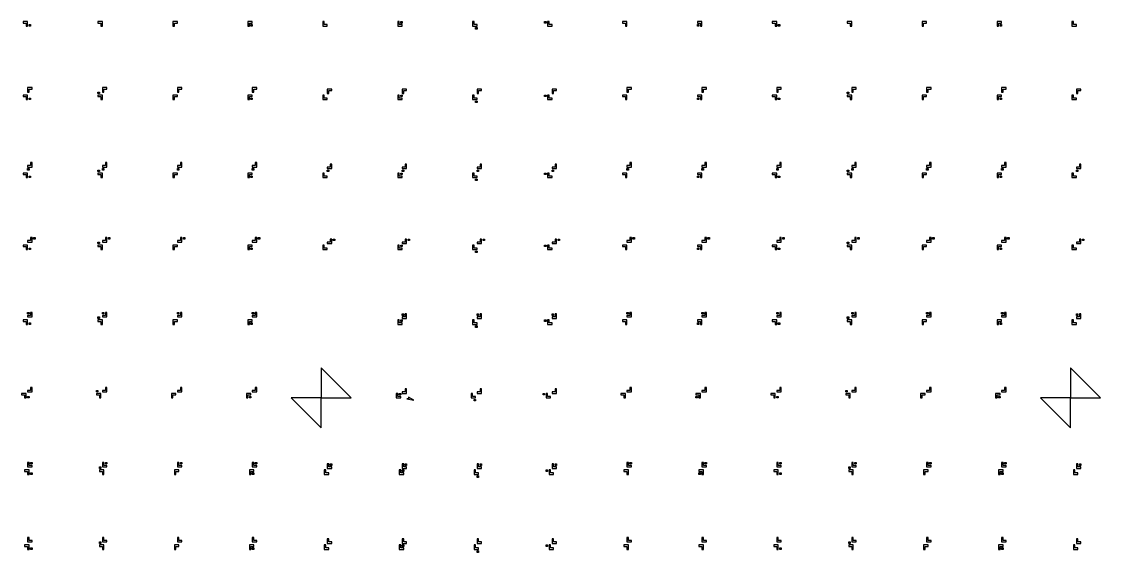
# Model space of a CAD drawing. Extents: x -1486 to 1662, y -1587 to 1493.
# Drawn here: x 154 to 1594, y -753 to -45 of the extents above; entities that cross this region are included whole.
import ezdxf

# ---------------------------------------------------------------- set-up
doc = ezdxf.new("R2010")
doc.units = 0
doc.header["$MEASUREMENT"] = 0
doc.layers.add('255', color=7, linetype='CONTINUOUS')

msp = doc.modelspace()

# ---------------------------------------------------------------- linework, layer by layer
at = {"layer": '255', "color": 7, "linetype": 'Continuous', "ltscale": 0.75, "flags": 128}
for points in [[(160.2798, -47.289225), (160.2798, -51.289225), (162.2798, -51.289225), (162.2798, -45.289225), (156.2798, -45.289225), (156.2798, -47.289225), (160.2798, -47.289225)], [(164.2798, -49.289225), (166.2798, -49.289225), (166.2798, -51.289225), (164.2798, -51.289225), (164.2798, -49.289225)], [(262.2798, -45.289225), (256.2798, -45.289225), (256.2798, -47.289225), (260.2798, -47.289225), (260.2798, -51.289225), (262.2798, -51.289225), (262.2798, -45.289225)], [(356.2798, -45.289225), (356.2798, -51.289225), (358.2798, -51.289225), (358.2798, -47.289225), (362.2798, -47.289225), (362.2798, -45.289225), (356.2798, -45.289225)], [(458.2798, -47.289225), (462.2798, -47.289225), (462.2798, -45.289225), (456.2798, -45.289225), (456.2798, -51.289225), (458.2798, -51.289225), (458.2798, -47.289225)], [(460.2798, -49.289225), (462.2798, -49.289225), (462.2798, -51.289225), (460.2798, -51.289225), (460.2798, -49.289225)], [(556.2798, -51.289225), (562.2798, -51.289225), (562.2798, -49.289225), (558.2798, -49.289225), (558.2798, -45.289225), (556.2798, -45.289225), (556.2798, -51.289225)], [(658.2798, -49.289225), (658.2798, -45.289225), (656.2798, -45.289225), (656.2798, -51.289225), (662.2798, -51.289225), (662.2798, -49.289225), (658.2798, -49.289225)], [(660.2798, -45.289225), (662.2798, -45.289225), (662.2798, -47.289225), (660.2798, -47.289225), (660.2798, -45.289225)], [(758.2798, -49.289225), (758.2798, -45.289225), (756.2798, -45.289225), (756.2798, -51.289225), (762.2798, -51.289225), (762.2798, -49.289225), (758.2798, -49.289225)], [(760.2798, -53.289225), (762.2798, -53.289225), (762.2798, -55.289225), (760.2798, -55.289225), (760.2798, -53.289225)], [(852.2798, -45.289225), (854.2798, -45.289225), (854.2798, -47.289225), (852.2798, -47.289225), (852.2798, -45.289225)], [(858.2798, -49.289225), (858.2798, -45.289225), (856.2798, -45.289225), (856.2798, -51.289225), (862.2798, -51.289225), (862.2798, -49.289225), (858.2798, -49.289225)], [(960.2798, -47.289225), (960.2798, -51.289225), (962.2798, -51.289225), (962.2798, -45.289225), (956.2798, -45.289225), (956.2798, -47.289225), (960.2798, -47.289225)], [(1062.2798, -45.289225), (1056.2798, -45.289225), (1056.2798, -47.289225), (1060.2798, -47.289225), (1060.2798, -51.289225), (1062.2798, -51.289225), (1062.2798, -45.289225)], [(1056.2798, -49.289225), (1058.2798, -49.289225), (1058.2798, -51.289225), (1056.2798, -51.289225), (1056.2798, -49.289225)], [(1160.2798, -47.289225), (1160.2798, -51.289225), (1162.2798, -51.289225), (1162.2798, -45.289225), (1156.2798, -45.289225), (1156.2798, -47.289225), (1160.2798, -47.289225)], [(1164.2798, -49.289225), (1166.2798, -49.289225), (1166.2798, -51.289225), (1164.2798, -51.289225), (1164.2798, -49.289225)], [(1262.2798, -45.289225), (1256.2798, -45.289225), (1256.2798, -47.289225), (1260.2798, -47.289225), (1260.2798, -51.289225), (1262.2798, -51.289225), (1262.2798, -45.289225)], [(1356.2798, -45.289225), (1356.2798, -51.289225), (1358.2798, -51.289225), (1358.2798, -47.289225), (1362.2798, -47.289225), (1362.2798, -45.289225), (1356.2798, -45.289225)], [(1458.2798, -47.289225), (1462.2798, -47.289225), (1462.2798, -45.289225), (1456.2798, -45.289225), (1456.2798, -51.289225), (1458.2798, -51.289225), (1458.2798, -47.289225)], [(1460.2798, -49.289225), (1462.2798, -49.289225), (1462.2798, -51.289225), (1460.2798, -51.289225), (1460.2798, -49.289225)], [(1556.2798, -51.289225), (1562.2798, -51.289225), (1562.2798, -49.289225), (1558.2798, -49.289225), (1558.2798, -45.289225), (1556.2798, -45.289225), (1556.2798, -51.289225)], [(160.2798, -145.289225), (160.2798, -149.289225), (162.2798, -149.289225), (162.2798, -143.289225), (156.2798, -143.289225), (156.2798, -145.289225), (160.2798, -145.289225)], [(162.2798, -133.289225), (162.2798, -139.289225), (164.2798, -139.289225), (164.2798, -135.289225), (168.2798, -135.289225), (168.2798, -133.289225), (162.2798, -133.289225)], [(256.2798, -139.289225), (258.2798, -139.289225), (258.2798, -141.289225), (256.2798, -141.289225), (256.2798, -139.289225)], [(262.2798, -143.289225), (256.2798, -143.289225), (256.2798, -145.289225), (260.2798, -145.289225), (260.2798, -149.289225), (262.2798, -149.289225), (262.2798, -143.289225)], [(262.2798, -133.289225), (262.2798, -139.289225), (264.2798, -139.289225), (264.2798, -135.289225), (268.2798, -135.289225), (268.2798, -133.289225), (262.2798, -133.289225)], [(356.2798, -143.289225), (356.2798, -149.289225), (358.2798, -149.289225), (358.2798, -145.289225), (362.2798, -145.289225), (362.2798, -143.289225), (356.2798, -143.289225)], [(362.2798, -133.289225), (362.2798, -139.289225), (364.2798, -139.289225), (364.2798, -135.289225), (368.2798, -135.289225), (368.2798, -133.289225), (362.2798, -133.289225)], [(458.2798, -145.289225), (462.2798, -145.289225), (462.2798, -143.289225), (456.2798, -143.289225), (456.2798, -149.289225), (458.2798, -149.289225), (458.2798, -145.289225)], [(462.2798, -133.289225), (462.2798, -139.289225), (464.2798, -139.289225), (464.2798, -135.289225), (468.2798, -135.289225), (468.2798, -133.289225), (462.2798, -133.289225)], [(556.2798, -149.289225), (562.2798, -149.289225), (562.2798, -147.289225), (558.2798, -147.289225), (558.2798, -143.289225), (556.2798, -143.289225), (556.2798, -149.289225)], [(562.2798, -135.289225), (562.2798, -141.289225), (564.2798, -141.289225), (564.2798, -137.289225), (568.2798, -137.289225), (568.2798, -135.289225), (562.2798, -135.289225)], [(658.2798, -147.289225), (658.2798, -143.289225), (656.2798, -143.289225), (656.2798, -149.289225), (662.2798, -149.289225), (662.2798, -147.289225), (658.2798, -147.289225)], [(660.2798, -143.289225), (662.2798, -143.289225), (662.2798, -145.289225), (660.2798, -145.289225), (660.2798, -143.289225)], [(662.2798, -135.289225), (662.2798, -141.289225), (664.2798, -141.289225), (664.2798, -137.289225), (668.2798, -137.289225), (668.2798, -135.289225), (662.2798, -135.289225)], [(758.2798, -147.289225), (758.2798, -143.289225), (756.2798, -143.289225), (756.2798, -149.289225), (762.2798, -149.289225), (762.2798, -147.289225), (758.2798, -147.289225)], [(762.2798, -135.289225), (762.2798, -141.289225), (764.2798, -141.289225), (764.2798, -137.289225), (768.2798, -137.289225), (768.2798, -135.289225), (762.2798, -135.289225)], [(852.2798, -143.289225), (854.2798, -143.289225), (854.2798, -145.289225), (852.2798, -145.289225), (852.2798, -143.289225)], [(858.2798, -147.289225), (858.2798, -143.289225), (856.2798, -143.289225), (856.2798, -149.289225), (862.2798, -149.289225), (862.2798, -147.289225), (858.2798, -147.289225)], [(862.2798, -135.289225), (862.2798, -141.289225), (864.2798, -141.289225), (864.2798, -137.289225), (868.2798, -137.289225), (868.2798, -135.289225), (862.2798, -135.289225)], [(960.2798, -145.289225), (960.2798, -149.289225), (962.2798, -149.289225), (962.2798, -143.289225), (956.2798, -143.289225), (956.2798, -145.289225), (960.2798, -145.289225)], [(962.2798, -133.289225), (962.2798, -139.289225), (964.2798, -139.289225), (964.2798, -135.289225), (968.2798, -135.289225), (968.2798, -133.289225), (962.2798, -133.289225)], [(1062.2798, -143.289225), (1056.2798, -143.289225), (1056.2798, -145.289225), (1060.2798, -145.289225), (1060.2798, -149.289225), (1062.2798, -149.289225), (1062.2798, -143.289225)], [(1062.2798, -133.289225), (1062.2798, -139.289225), (1064.2798, -139.289225), (1064.2798, -135.289225), (1068.2798, -135.289225), (1068.2798, -133.289225), (1062.2798, -133.289225)], [(1160.2798, -145.289225), (1160.2798, -149.289225), (1162.2798, -149.289225), (1162.2798, -143.289225), (1156.2798, -143.289225), (1156.2798, -145.289225), (1160.2798, -145.289225)], [(1162.2798, -133.289225), (1162.2798, -139.289225), (1164.2798, -139.289225), (1164.2798, -135.289225), (1168.2798, -135.289225), (1168.2798, -133.289225), (1162.2798, -133.289225)], [(1256.2798, -139.289225), (1258.2798, -139.289225), (1258.2798, -141.289225), (1256.2798, -141.289225), (1256.2798, -139.289225)], [(1262.2798, -143.289225), (1256.2798, -143.289225), (1256.2798, -145.289225), (1260.2798, -145.289225), (1260.2798, -149.289225), (1262.2798, -149.289225), (1262.2798, -143.289225)], [(1262.2798, -133.289225), (1262.2798, -139.289225), (1264.2798, -139.289225), (1264.2798, -135.289225), (1268.2798, -135.289225), (1268.2798, -133.289225), (1262.2798, -133.289225)], [(1356.2798, -143.289225), (1356.2798, -149.289225), (1358.2798, -149.289225), (1358.2798, -145.289225), (1362.2798, -145.289225), (1362.2798, -143.289225), (1356.2798, -143.289225)], [(1362.2798, -133.289225), (1362.2798, -139.289225), (1364.2798, -139.289225), (1364.2798, -135.289225), (1368.2798, -135.289225), (1368.2798, -133.289225), (1362.2798, -133.289225)], [(1458.2798, -145.289225), (1462.2798, -145.289225), (1462.2798, -143.289225), (1456.2798, -143.289225), (1456.2798, -149.289225), (1458.2798, -149.289225), (1458.2798, -145.289225)], [(1462.2798, -133.289225), (1462.2798, -139.289225), (1464.2798, -139.289225), (1464.2798, -135.289225), (1468.2798, -135.289225), (1468.2798, -133.289225), (1462.2798, -133.289225)], [(1556.2798, -149.289225), (1562.2798, -149.289225), (1562.2798, -147.289225), (1558.2798, -147.289225), (1558.2798, -143.289225), (1556.2798, -143.289225), (1556.2798, -149.289225)], [(1562.2798, -135.289225), (1562.2798, -141.289225), (1564.2798, -141.289225), (1564.2798, -137.289225), (1568.2798, -137.289225), (1568.2798, -135.289225), (1562.2798, -135.289225)], [(164.2798, -147.289225), (166.2798, -147.289225), (166.2798, -149.289225), (164.2798, -149.289225), (164.2798, -147.289225)], [(460.2798, -147.289225), (462.2798, -147.289225), (462.2798, -149.289225), (460.2798, -149.289225), (460.2798, -147.289225)], [(760.2798, -151.289225), (762.2798, -151.289225), (762.2798, -153.289225), (760.2798, -153.289225), (760.2798, -151.289225)], [(1056.2798, -147.289225), (1058.2798, -147.289225), (1058.2798, -149.289225), (1056.2798, -149.289225), (1056.2798, -147.289225)], [(1164.2798, -147.289225), (1166.2798, -147.289225), (1166.2798, -149.289225), (1164.2798, -149.289225), (1164.2798, -147.289225)], [(1460.2798, -147.289225), (1462.2798, -147.289225), (1462.2798, -149.289225), (1460.2798, -149.289225), (1460.2798, -147.289225)], [(168.2798, -239.289225), (168.2798, -233.289225), (166.2798, -233.289225), (166.2798, -237.289225), (162.2798, -237.289225), (162.2798, -239.289225), (168.2798, -239.289225)], [(162.2798, -241.289225), (164.2798, -241.289225), (164.2798, -243.289225), (162.2798, -243.289225), (162.2798, -241.289225)], [(256.2798, -243.289225), (258.2798, -243.289225), (258.2798, -245.289225), (256.2798, -245.289225), (256.2798, -243.289225)], [(268.2798, -239.289225), (268.2798, -233.289225), (266.2798, -233.289225), (266.2798, -237.289225), (262.2798, -237.289225), (262.2798, -239.289225), (268.2798, -239.289225)], [(262.2798, -241.289225), (264.2798, -241.289225), (264.2798, -243.289225), (262.2798, -243.289225), (262.2798, -241.289225)], [(368.2798, -239.289225), (368.2798, -233.289225), (366.2798, -233.289225), (366.2798, -237.289225), (362.2798, -237.289225), (362.2798, -239.289225), (368.2798, -239.289225)], [(362.2798, -241.289225), (364.2798, -241.289225), (364.2798, -243.289225), (362.2798, -243.289225), (362.2798, -241.289225)], [(468.2798, -239.289225), (468.2798, -233.289225), (466.2798, -233.289225), (466.2798, -237.289225), (462.2798, -237.289225), (462.2798, -239.289225), (468.2798, -239.289225)], [(462.2798, -241.289225), (464.2798, -241.289225), (464.2798, -243.289225), (462.2798, -243.289225), (462.2798, -241.289225)], [(568.2798, -241.289225), (568.2798, -235.289225), (566.2798, -235.289225), (566.2798, -239.289225), (562.2798, -239.289225), (562.2798, -241.289225), (568.2798, -241.289225)], [(562.2798, -243.289225), (564.2798, -243.289225), (564.2798, -245.289225), (562.2798, -245.289225), (562.2798, -243.289225)], [(668.2798, -241.289225), (668.2798, -235.289225), (666.2798, -235.289225), (666.2798, -239.289225), (662.2798, -239.289225), (662.2798, -241.289225), (668.2798, -241.289225)], [(662.2798, -243.289225), (664.2798, -243.289225), (664.2798, -245.289225), (662.2798, -245.289225), (662.2798, -243.289225)], [(768.2798, -241.289225), (768.2798, -235.289225), (766.2798, -235.289225), (766.2798, -239.289225), (762.2798, -239.289225), (762.2798, -241.289225), (768.2798, -241.289225)], [(762.2798, -243.289225), (764.2798, -243.289225), (764.2798, -245.289225), (762.2798, -245.289225), (762.2798, -243.289225)], [(868.2798, -241.289225), (868.2798, -235.289225), (866.2798, -235.289225), (866.2798, -239.289225), (862.2798, -239.289225), (862.2798, -241.289225), (868.2798, -241.289225)], [(862.2798, -243.289225), (864.2798, -243.289225), (864.2798, -245.289225), (862.2798, -245.289225), (862.2798, -243.289225)], [(968.2798, -239.289225), (968.2798, -233.289225), (966.2798, -233.289225), (966.2798, -237.289225), (962.2798, -237.289225), (962.2798, -239.289225), (968.2798, -239.289225)], [(962.2798, -241.289225), (964.2798, -241.289225), (964.2798, -243.289225), (962.2798, -243.289225), (962.2798, -241.289225)], [(1068.2798, -239.289225), (1068.2798, -233.289225), (1066.2798, -233.289225), (1066.2798, -237.289225), (1062.2798, -237.289225), (1062.2798, -239.289225), (1068.2798, -239.289225)], [(1062.2798, -241.289225), (1064.2798, -241.289225), (1064.2798, -243.289225), (1062.2798, -243.289225), (1062.2798, -241.289225)], [(1168.2798, -239.289225), (1168.2798, -233.289225), (1166.2798, -233.289225), (1166.2798, -237.289225), (1162.2798, -237.289225), (1162.2798, -239.289225), (1168.2798, -239.289225)], [(1162.2798, -241.289225), (1164.2798, -241.289225), (1164.2798, -243.289225), (1162.2798, -243.289225), (1162.2798, -241.289225)], [(1256.2798, -243.289225), (1258.2798, -243.289225), (1258.2798, -245.289225), (1256.2798, -245.289225), (1256.2798, -243.289225)], [(1268.2798, -239.289225), (1268.2798, -233.289225), (1266.2798, -233.289225), (1266.2798, -237.289225), (1262.2798, -237.289225), (1262.2798, -239.289225), (1268.2798, -239.289225)], [(1262.2798, -241.289225), (1264.2798, -241.289225), (1264.2798, -243.289225), (1262.2798, -243.289225), (1262.2798, -241.289225)], [(1368.2798, -239.289225), (1368.2798, -233.289225), (1366.2798, -233.289225), (1366.2798, -237.289225), (1362.2798, -237.289225), (1362.2798, -239.289225), (1368.2798, -239.289225)], [(1362.2798, -241.289225), (1364.2798, -241.289225), (1364.2798, -243.289225), (1362.2798, -243.289225), (1362.2798, -241.289225)], [(1468.2798, -239.289225), (1468.2798, -233.289225), (1466.2798, -233.289225), (1466.2798, -237.289225), (1462.2798, -237.289225), (1462.2798, -239.289225), (1468.2798, -239.289225)], [(1462.2798, -241.289225), (1464.2798, -241.289225), (1464.2798, -243.289225), (1462.2798, -243.289225), (1462.2798, -241.289225)], [(1568.2798, -241.289225), (1568.2798, -235.289225), (1566.2798, -235.289225), (1566.2798, -239.289225), (1562.2798, -239.289225), (1562.2798, -241.289225), (1568.2798, -241.289225)], [(1562.2798, -243.289225), (1564.2798, -243.289225), (1564.2798, -245.289225), (1562.2798, -245.289225), (1562.2798, -243.289225)], [(160.2798, -249.289225), (160.2798, -253.289225), (162.2798, -253.289225), (162.2798, -247.289225), (156.2798, -247.289225), (156.2798, -249.289225), (160.2798, -249.289225)], [(164.2798, -251.289225), (166.2798, -251.289225), (166.2798, -253.289225), (164.2798, -253.289225), (164.2798, -251.289225)], [(262.2798, -247.289225), (256.2798, -247.289225), (256.2798, -249.289225), (260.2798, -249.289225), (260.2798, -253.289225), (262.2798, -253.289225), (262.2798, -247.289225)], [(356.2798, -247.289225), (356.2798, -253.289225), (358.2798, -253.289225), (358.2798, -249.289225), (362.2798, -249.289225), (362.2798, -247.289225), (356.2798, -247.289225)], [(458.2798, -249.289225), (462.2798, -249.289225), (462.2798, -247.289225), (456.2798, -247.289225), (456.2798, -253.289225), (458.2798, -253.289225), (458.2798, -249.289225)], [(460.2798, -251.289225), (462.2798, -251.289225), (462.2798, -253.289225), (460.2798, -253.289225), (460.2798, -251.289225)], [(556.2798, -253.289225), (562.2798, -253.289225), (562.2798, -251.289225), (558.2798, -251.289225), (558.2798, -247.289225), (556.2798, -247.289225), (556.2798, -253.289225)], [(658.2798, -251.289225), (658.2798, -247.289225), (656.2798, -247.289225), (656.2798, -253.289225), (662.2798, -253.289225), (662.2798, -251.289225), (658.2798, -251.289225)], [(660.2798, -247.289225), (662.2798, -247.289225), (662.2798, -249.289225), (660.2798, -249.289225), (660.2798, -247.289225)], [(758.2798, -251.289225), (758.2798, -247.289225), (756.2798, -247.289225), (756.2798, -253.289225), (762.2798, -253.289225), (762.2798, -251.289225), (758.2798, -251.289225)], [(760.2798, -255.289225), (762.2798, -255.289225), (762.2798, -257.289225), (760.2798, -257.289225), (760.2798, -255.289225)], [(852.2798, -247.289225), (854.2798, -247.289225), (854.2798, -249.289225), (852.2798, -249.289225), (852.2798, -247.289225)], [(858.2798, -251.289225), (858.2798, -247.289225), (856.2798, -247.289225), (856.2798, -253.289225), (862.2798, -253.289225), (862.2798, -251.289225), (858.2798, -251.289225)], [(960.2798, -249.289225), (960.2798, -253.289225), (962.2798, -253.289225), (962.2798, -247.289225), (956.2798, -247.289225), (956.2798, -249.289225), (960.2798, -249.289225)], [(1062.2798, -247.289225), (1056.2798, -247.289225), (1056.2798, -249.289225), (1060.2798, -249.289225), (1060.2798, -253.289225), (1062.2798, -253.289225), (1062.2798, -247.289225)], [(1056.2798, -251.289225), (1058.2798, -251.289225), (1058.2798, -253.289225), (1056.2798, -253.289225), (1056.2798, -251.289225)], [(1160.2798, -249.289225), (1160.2798, -253.289225), (1162.2798, -253.289225), (1162.2798, -247.289225), (1156.2798, -247.289225), (1156.2798, -249.289225), (1160.2798, -249.289225)], [(1164.2798, -251.289225), (1166.2798, -251.289225), (1166.2798, -253.289225), (1164.2798, -253.289225), (1164.2798, -251.289225)], [(1262.2798, -247.289225), (1256.2798, -247.289225), (1256.2798, -249.289225), (1260.2798, -249.289225), (1260.2798, -253.289225), (1262.2798, -253.289225), (1262.2798, -247.289225)], [(1356.2798, -247.289225), (1356.2798, -253.289225), (1358.2798, -253.289225), (1358.2798, -249.289225), (1362.2798, -249.289225), (1362.2798, -247.289225), (1356.2798, -247.289225)], [(1458.2798, -249.289225), (1462.2798, -249.289225), (1462.2798, -247.289225), (1456.2798, -247.289225), (1456.2798, -253.289225), (1458.2798, -253.289225), (1458.2798, -249.289225)], [(1460.2798, -251.289225), (1462.2798, -251.289225), (1462.2798, -253.289225), (1460.2798, -253.289225), (1460.2798, -251.289225)], [(1556.2798, -253.289225), (1562.2798, -253.289225), (1562.2798, -251.289225), (1558.2798, -251.289225), (1558.2798, -247.289225), (1556.2798, -247.289225), (1556.2798, -253.289225)], [(160.2798, -345.289225), (160.2798, -349.289225), (162.2798, -349.289225), (162.2798, -343.289225), (156.2798, -343.289225), (156.2798, -345.289225), (160.2798, -345.289225)], [(168.2798, -339.289225), (168.2798, -333.289225), (166.2798, -333.289225), (166.2798, -337.289225), (162.2798, -337.289225), (162.2798, -339.289225), (168.2798, -339.289225)], [(170.2798, -333.289225), (172.2798, -333.289225), (172.2798, -335.289225), (170.2798, -335.289225), (170.2798, -333.289225)], [(256.2798, -339.289225), (258.2798, -339.289225), (258.2798, -341.289225), (256.2798, -341.289225), (256.2798, -339.289225)], [(262.2798, -343.289225), (256.2798, -343.289225), (256.2798, -345.289225), (260.2798, -345.289225), (260.2798, -349.289225), (262.2798, -349.289225), (262.2798, -343.289225)], [(268.2798, -339.289225), (268.2798, -333.289225), (266.2798, -333.289225), (266.2798, -337.289225), (262.2798, -337.289225), (262.2798, -339.289225), (268.2798, -339.289225)], [(270.2798, -333.289225), (272.2798, -333.289225), (272.2798, -335.289225), (270.2798, -335.289225), (270.2798, -333.289225)], [(356.2798, -343.289225), (356.2798, -349.289225), (358.2798, -349.289225), (358.2798, -345.289225), (362.2798, -345.289225), (362.2798, -343.289225), (356.2798, -343.289225)], [(368.2798, -339.289225), (368.2798, -333.289225), (366.2798, -333.289225), (366.2798, -337.289225), (362.2798, -337.289225), (362.2798, -339.289225), (368.2798, -339.289225)], [(370.2798, -333.289225), (372.2798, -333.289225), (372.2798, -335.289225), (370.2798, -335.289225), (370.2798, -333.289225)], [(458.2798, -345.289225), (462.2798, -345.289225), (462.2798, -343.289225), (456.2798, -343.289225), (456.2798, -349.289225), (458.2798, -349.289225), (458.2798, -345.289225)], [(468.2798, -339.289225), (468.2798, -333.289225), (466.2798, -333.289225), (466.2798, -337.289225), (462.2798, -337.289225), (462.2798, -339.289225), (468.2798, -339.289225)], [(470.2798, -333.289225), (472.2798, -333.289225), (472.2798, -335.289225), (470.2798, -335.289225), (470.2798, -333.289225)], [(556.2798, -349.289225), (562.2798, -349.289225), (562.2798, -347.289225), (558.2798, -347.289225), (558.2798, -343.289225), (556.2798, -343.289225), (556.2798, -349.289225)], [(568.2798, -341.289225), (568.2798, -335.289225), (566.2798, -335.289225), (566.2798, -339.289225), (562.2798, -339.289225), (562.2798, -341.289225), (568.2798, -341.289225)], [(570.2798, -335.289225), (572.2798, -335.289225), (572.2798, -337.289225), (570.2798, -337.289225), (570.2798, -335.289225)], [(658.2798, -347.289225), (658.2798, -343.289225), (656.2798, -343.289225), (656.2798, -349.289225), (662.2798, -349.289225), (662.2798, -347.289225), (658.2798, -347.289225)], [(660.2798, -343.289225), (662.2798, -343.289225), (662.2798, -345.289225), (660.2798, -345.289225), (660.2798, -343.289225)], [(668.2798, -341.289225), (668.2798, -335.289225), (666.2798, -335.289225), (666.2798, -339.289225), (662.2798, -339.289225), (662.2798, -341.289225), (668.2798, -341.289225)], [(670.2798, -335.289225), (672.2798, -335.289225), (672.2798, -337.289225), (670.2798, -337.289225), (670.2798, -335.289225)], [(758.2798, -347.289225), (758.2798, -343.289225), (756.2798, -343.289225), (756.2798, -349.289225), (762.2798, -349.289225), (762.2798, -347.289225), (758.2798, -347.289225)], [(768.2798, -341.289225), (768.2798, -335.289225), (766.2798, -335.289225), (766.2798, -339.289225), (762.2798, -339.289225), (762.2798, -341.289225), (768.2798, -341.289225)], [(770.2798, -335.289225), (772.2798, -335.289225), (772.2798, -337.289225), (770.2798, -337.289225), (770.2798, -335.289225)], [(852.2798, -343.289225), (854.2798, -343.289225), (854.2798, -345.289225), (852.2798, -345.289225), (852.2798, -343.289225)], [(858.2798, -347.289225), (858.2798, -343.289225), (856.2798, -343.289225), (856.2798, -349.289225), (862.2798, -349.289225), (862.2798, -347.289225), (858.2798, -347.289225)], [(868.2798, -341.289225), (868.2798, -335.289225), (866.2798, -335.289225), (866.2798, -339.289225), (862.2798, -339.289225), (862.2798, -341.289225), (868.2798, -341.289225)], [(870.2798, -335.289225), (872.2798, -335.289225), (872.2798, -337.289225), (870.2798, -337.289225), (870.2798, -335.289225)], [(960.2798, -345.289225), (960.2798, -349.289225), (962.2798, -349.289225), (962.2798, -343.289225), (956.2798, -343.289225), (956.2798, -345.289225), (960.2798, -345.289225)], [(968.2798, -339.289225), (968.2798, -333.289225), (966.2798, -333.289225), (966.2798, -337.289225), (962.2798, -337.289225), (962.2798, -339.289225), (968.2798, -339.289225)], [(970.2798, -333.289225), (972.2798, -333.289225), (972.2798, -335.289225), (970.2798, -335.289225), (970.2798, -333.289225)], [(1062.2798, -343.289225), (1056.2798, -343.289225), (1056.2798, -345.289225), (1060.2798, -345.289225), (1060.2798, -349.289225), (1062.2798, -349.289225), (1062.2798, -343.289225)], [(1068.2798, -339.289225), (1068.2798, -333.289225), (1066.2798, -333.289225), (1066.2798, -337.289225), (1062.2798, -337.289225), (1062.2798, -339.289225), (1068.2798, -339.289225)], [(1070.2798, -333.289225), (1072.2798, -333.289225), (1072.2798, -335.289225), (1070.2798, -335.289225), (1070.2798, -333.289225)], [(1160.2798, -345.289225), (1160.2798, -349.289225), (1162.2798, -349.289225), (1162.2798, -343.289225), (1156.2798, -343.289225), (1156.2798, -345.289225), (1160.2798, -345.289225)], [(1168.2798, -339.289225), (1168.2798, -333.289225), (1166.2798, -333.289225), (1166.2798, -337.289225), (1162.2798, -337.289225), (1162.2798, -339.289225), (1168.2798, -339.289225)], [(1170.2798, -333.289225), (1172.2798, -333.289225), (1172.2798, -335.289225), (1170.2798, -335.289225), (1170.2798, -333.289225)], [(1256.2798, -339.289225), (1258.2798, -339.289225), (1258.2798, -341.289225), (1256.2798, -341.289225), (1256.2798, -339.289225)], [(1262.2798, -343.289225), (1256.2798, -343.289225), (1256.2798, -345.289225), (1260.2798, -345.289225), (1260.2798, -349.289225), (1262.2798, -349.289225), (1262.2798, -343.289225)], [(1268.2798, -339.289225), (1268.2798, -333.289225), (1266.2798, -333.289225), (1266.2798, -337.289225), (1262.2798, -337.289225), (1262.2798, -339.289225), (1268.2798, -339.289225)], [(1270.2798, -333.289225), (1272.2798, -333.289225), (1272.2798, -335.289225), (1270.2798, -335.289225), (1270.2798, -333.289225)], [(1356.2798, -343.289225), (1356.2798, -349.289225), (1358.2798, -349.289225), (1358.2798, -345.289225), (1362.2798, -345.289225), (1362.2798, -343.289225), (1356.2798, -343.289225)], [(1368.2798, -339.289225), (1368.2798, -333.289225), (1366.2798, -333.289225), (1366.2798, -337.289225), (1362.2798, -337.289225), (1362.2798, -339.289225), (1368.2798, -339.289225)], [(1370.2798, -333.289225), (1372.2798, -333.289225), (1372.2798, -335.289225), (1370.2798, -335.289225), (1370.2798, -333.289225)], [(1458.2798, -345.289225), (1462.2798, -345.289225), (1462.2798, -343.289225), (1456.2798, -343.289225), (1456.2798, -349.289225), (1458.2798, -349.289225), (1458.2798, -345.289225)], [(1468.2798, -339.289225), (1468.2798, -333.289225), (1466.2798, -333.289225), (1466.2798, -337.289225), (1462.2798, -337.289225), (1462.2798, -339.289225), (1468.2798, -339.289225)], [(1470.2798, -333.289225), (1472.2798, -333.289225), (1472.2798, -335.289225), (1470.2798, -335.289225), (1470.2798, -333.289225)], [(1556.2798, -349.289225), (1562.2798, -349.289225), (1562.2798, -347.289225), (1558.2798, -347.289225), (1558.2798, -343.289225), (1556.2798, -343.289225), (1556.2798, -349.289225)], [(1568.2798, -341.289225), (1568.2798, -335.289225), (1566.2798, -335.289225), (1566.2798, -339.289225), (1562.2798, -339.289225), (1562.2798, -341.289225), (1568.2798, -341.289225)], [(1570.2798, -335.289225), (1572.2798, -335.289225), (1572.2798, -337.289225), (1570.2798, -337.289225), (1570.2798, -335.289225)], [(164.2798, -347.289225), (166.2798, -347.289225), (166.2798, -349.289225), (164.2798, -349.289225), (164.2798, -347.289225)], [(460.2798, -347.289225), (462.2798, -347.289225), (462.2798, -349.289225), (460.2798, -349.289225), (460.2798, -347.289225)], [(760.2798, -351.289225), (762.2798, -351.289225), (762.2798, -353.289225), (760.2798, -353.289225), (760.2798, -351.289225)], [(1056.2798, -347.289225), (1058.2798, -347.289225), (1058.2798, -349.289225), (1056.2798, -349.289225), (1056.2798, -347.289225)], [(1164.2798, -347.289225), (1166.2798, -347.289225), (1166.2798, -349.289225), (1164.2798, -349.289225), (1164.2798, -347.289225)], [(1460.2798, -347.289225), (1462.2798, -347.289225), (1462.2798, -349.289225), (1460.2798, -349.289225), (1460.2798, -347.289225)], [(160.2798, -445.289225), (160.2798, -449.289225), (162.2798, -449.289225), (162.2798, -443.289225), (156.2798, -443.289225), (156.2798, -445.289225), (160.2798, -445.289225)], [(168.2798, -439.289225), (168.2798, -433.289225), (166.2798, -433.289225), (166.2798, -437.289225), (162.2798, -437.289225), (162.2798, -439.289225), (168.2798, -439.289225)], [(162.2798, -433.289225), (164.2798, -433.289225), (164.2798, -435.289225), (162.2798, -435.289225), (162.2798, -433.289225)], [(256.2798, -439.289225), (258.2798, -439.289225), (258.2798, -441.289225), (256.2798, -441.289225), (256.2798, -439.289225)], [(262.2798, -443.289225), (256.2798, -443.289225), (256.2798, -445.289225), (260.2798, -445.289225), (260.2798, -449.289225), (262.2798, -449.289225), (262.2798, -443.289225)], [(268.2798, -439.289225), (268.2798, -433.289225), (266.2798, -433.289225), (266.2798, -437.289225), (262.2798, -437.289225), (262.2798, -439.289225), (268.2798, -439.289225)], [(262.2798, -433.289225), (264.2798, -433.289225), (264.2798, -435.289225), (262.2798, -435.289225), (262.2798, -433.289225)], [(356.2798, -443.289225), (356.2798, -449.289225), (358.2798, -449.289225), (358.2798, -445.289225), (362.2798, -445.289225), (362.2798, -443.289225), (356.2798, -443.289225)], [(368.2798, -439.289225), (368.2798, -433.289225), (366.2798, -433.289225), (366.2798, -437.289225), (362.2798, -437.289225), (362.2798, -439.289225), (368.2798, -439.289225)], [(362.2798, -433.289225), (364.2798, -433.289225), (364.2798, -435.289225), (362.2798, -435.289225), (362.2798, -433.289225)], [(458.2798, -445.289225), (462.2798, -445.289225), (462.2798, -443.289225), (456.2798, -443.289225), (456.2798, -449.289225), (458.2798, -449.289225), (458.2798, -445.289225)], [(468.2798, -439.289225), (468.2798, -433.289225), (466.2798, -433.289225), (466.2798, -437.289225), (462.2798, -437.289225), (462.2798, -439.289225), (468.2798, -439.289225)], [(462.2798, -433.289225), (464.2798, -433.289225), (464.2798, -435.289225), (462.2798, -435.289225), (462.2798, -433.289225)], [(658.2798, -447.289225), (658.2798, -443.289225), (656.2798, -443.289225), (656.2798, -449.289225), (662.2798, -449.289225), (662.2798, -447.289225), (658.2798, -447.289225)], [(660.2798, -443.289225), (662.2798, -443.289225), (662.2798, -445.289225), (660.2798, -445.289225), (660.2798, -443.289225)], [(668.2798, -441.289225), (668.2798, -435.289225), (666.2798, -435.289225), (666.2798, -439.289225), (662.2798, -439.289225), (662.2798, -441.289225), (668.2798, -441.289225)], [(662.2798, -435.289225), (664.2798, -435.289225), (664.2798, -437.289225), (662.2798, -437.289225), (662.2798, -435.289225)], [(758.2798, -447.289225), (758.2798, -443.289225), (756.2798, -443.289225), (756.2798, -449.289225), (762.2798, -449.289225), (762.2798, -447.289225), (758.2798, -447.289225)], [(768.2798, -441.289225), (768.2798, -435.289225), (766.2798, -435.289225), (766.2798, -439.289225), (762.2798, -439.289225), (762.2798, -441.289225), (768.2798, -441.289225)], [(762.2798, -435.289225), (764.2798, -435.289225), (764.2798, -437.289225), (762.2798, -437.289225), (762.2798, -435.289225)], [(852.2798, -443.289225), (854.2798, -443.289225), (854.2798, -445.289225), (852.2798, -445.289225), (852.2798, -443.289225)], [(858.2798, -447.289225), (858.2798, -443.289225), (856.2798, -443.289225), (856.2798, -449.289225), (862.2798, -449.289225), (862.2798, -447.289225), (858.2798, -447.289225)], [(868.2798, -441.289225), (868.2798, -435.289225), (866.2798, -435.289225), (866.2798, -439.289225), (862.2798, -439.289225), (862.2798, -441.289225), (868.2798, -441.289225)], [(862.2798, -435.289225), (864.2798, -435.289225), (864.2798, -437.289225), (862.2798, -437.289225), (862.2798, -435.289225)], [(960.2798, -445.289225), (960.2798, -449.289225), (962.2798, -449.289225), (962.2798, -443.289225), (956.2798, -443.289225), (956.2798, -445.289225), (960.2798, -445.289225)], [(968.2798, -439.289225), (968.2798, -433.289225), (966.2798, -433.289225), (966.2798, -437.289225), (962.2798, -437.289225), (962.2798, -439.289225), (968.2798, -439.289225)], [(962.2798, -433.289225), (964.2798, -433.289225), (964.2798, -435.289225), (962.2798, -435.289225), (962.2798, -433.289225)], [(1062.2798, -443.289225), (1056.2798, -443.289225), (1056.2798, -445.289225), (1060.2798, -445.289225), (1060.2798, -449.289225), (1062.2798, -449.289225), (1062.2798, -443.289225)], [(1068.2798, -439.289225), (1068.2798, -433.289225), (1066.2798, -433.289225), (1066.2798, -437.289225), (1062.2798, -437.289225), (1062.2798, -439.289225), (1068.2798, -439.289225)], [(1062.2798, -433.289225), (1064.2798, -433.289225), (1064.2798, -435.289225), (1062.2798, -435.289225), (1062.2798, -433.289225)], [(1160.2798, -445.289225), (1160.2798, -449.289225), (1162.2798, -449.289225), (1162.2798, -443.289225), (1156.2798, -443.289225), (1156.2798, -445.289225), (1160.2798, -445.289225)], [(1168.2798, -439.289225), (1168.2798, -433.289225), (1166.2798, -433.289225), (1166.2798, -437.289225), (1162.2798, -437.289225), (1162.2798, -439.289225), (1168.2798, -439.289225)], [(1162.2798, -433.289225), (1164.2798, -433.289225), (1164.2798, -435.289225), (1162.2798, -435.289225), (1162.2798, -433.289225)], [(1256.2798, -439.289225), (1258.2798, -439.289225), (1258.2798, -441.289225), (1256.2798, -441.289225), (1256.2798, -439.289225)], [(1262.2798, -443.289225), (1256.2798, -443.289225), (1256.2798, -445.289225), (1260.2798, -445.289225), (1260.2798, -449.289225), (1262.2798, -449.289225), (1262.2798, -443.289225)], [(1268.2798, -439.289225), (1268.2798, -433.289225), (1266.2798, -433.289225), (1266.2798, -437.289225), (1262.2798, -437.289225), (1262.2798, -439.289225), (1268.2798, -439.289225)], [(1262.2798, -433.289225), (1264.2798, -433.289225), (1264.2798, -435.289225), (1262.2798, -435.289225), (1262.2798, -433.289225)], [(1356.2798, -443.289225), (1356.2798, -449.289225), (1358.2798, -449.289225), (1358.2798, -445.289225), (1362.2798, -445.289225), (1362.2798, -443.289225), (1356.2798, -443.289225)], [(1368.2798, -439.289225), (1368.2798, -433.289225), (1366.2798, -433.289225), (1366.2798, -437.289225), (1362.2798, -437.289225), (1362.2798, -439.289225), (1368.2798, -439.289225)], [(1362.2798, -433.289225), (1364.2798, -433.289225), (1364.2798, -435.289225), (1362.2798, -435.289225), (1362.2798, -433.289225)], [(1458.2798, -445.289225), (1462.2798, -445.289225), (1462.2798, -443.289225), (1456.2798, -443.289225), (1456.2798, -449.289225), (1458.2798, -449.289225), (1458.2798, -445.289225)], [(1468.2798, -439.289225), (1468.2798, -433.289225), (1466.2798, -433.289225), (1466.2798, -437.289225), (1462.2798, -437.289225), (1462.2798, -439.289225), (1468.2798, -439.289225)], [(1462.2798, -433.289225), (1464.2798, -433.289225), (1464.2798, -435.289225), (1462.2798, -435.289225), (1462.2798, -433.289225)], [(1556.2798, -449.289225), (1562.2798, -449.289225), (1562.2798, -447.289225), (1558.2798, -447.289225), (1558.2798, -443.289225), (1556.2798, -443.289225), (1556.2798, -449.289225)], [(1568.2798, -441.289225), (1568.2798, -435.289225), (1566.2798, -435.289225), (1566.2798, -439.289225), (1562.2798, -439.289225), (1562.2798, -441.289225), (1568.2798, -441.289225)], [(1562.2798, -435.289225), (1564.2798, -435.289225), (1564.2798, -437.289225), (1562.2798, -437.289225), (1562.2798, -435.289225)], [(164.2798, -447.289225), (166.2798, -447.289225), (166.2798, -449.289225), (164.2798, -449.289225), (164.2798, -447.289225)], [(460.2798, -447.289225), (462.2798, -447.289225), (462.2798, -449.289225), (460.2798, -449.289225), (460.2798, -447.289225)], [(760.2798, -451.289225), (762.2798, -451.289225), (762.2798, -453.289225), (760.2798, -453.289225), (760.2798, -451.289225)], [(1056.2798, -447.289225), (1058.2798, -447.289225), (1058.2798, -449.289225), (1056.2798, -449.289225), (1056.2798, -447.289225)], [(1164.2798, -447.289225), (1166.2798, -447.289225), (1166.2798, -449.289225), (1164.2798, -449.289225), (1164.2798, -447.289225)], [(1460.2798, -447.289225), (1462.2798, -447.289225), (1462.2798, -449.289225), (1460.2798, -449.289225), (1460.2798, -447.289225)], [(554.2798, -547.289225), (554.2798, -547.289225), (594.2798, -547.289225), (594.2798, -547.289225), (594.2798, -547.289225), (554.2798, -507.289225), (554.2798, -507.289225), (554.2798, -547.289225)], [(1554.2798, -547.289225), (1554.2798, -547.289225), (1594.2798, -547.289225), (1594.2798, -547.289225), (1594.2798, -547.289225), (1554.2798, -507.289225), (1554.2798, -507.289225), (1554.2798, -547.289225)], [(158.2798, -543.289225), (158.2798, -547.289225), (160.2798, -547.289225), (160.2798, -541.289225), (154.2798, -541.289225), (154.2798, -543.289225), (158.2798, -543.289225)], [(166.2798, -537.289225), (162.2798, -537.289225), (162.2798, -539.289225), (168.2798, -539.289225), (168.2798, -533.289225), (166.2798, -533.289225), (166.2798, -537.289225)], [(162.2798, -545.289225), (164.2798, -545.289225), (164.2798, -547.289225), (162.2798, -547.289225), (162.2798, -545.289225)], [(254.2798, -537.289225), (256.2798, -537.289225), (256.2798, -539.289225), (254.2798, -539.289225), (254.2798, -537.289225)], [(260.2798, -541.289225), (254.2798, -541.289225), (254.2798, -543.289225), (258.2798, -543.289225), (258.2798, -547.289225), (260.2798, -547.289225), (260.2798, -541.289225)], [(266.2798, -537.289225), (262.2798, -537.289225), (262.2798, -539.289225), (268.2798, -539.289225), (268.2798, -533.289225), (266.2798, -533.289225), (266.2798, -537.289225)], [(354.2798, -541.289225), (354.2798, -547.289225), (356.2798, -547.289225), (356.2798, -543.289225), (360.2798, -543.289225), (360.2798, -541.289225), (354.2798, -541.289225)], [(366.2798, -537.289225), (362.2798, -537.289225), (362.2798, -539.289225), (368.2798, -539.289225), (368.2798, -533.289225), (366.2798, -533.289225), (366.2798, -537.289225)], [(456.2798, -543.289225), (460.2798, -543.289225), (460.2798, -541.289225), (454.2798, -541.289225), (454.2798, -547.289225), (456.2798, -547.289225), (456.2798, -543.289225)], [(458.2798, -545.289225), (460.2798, -545.289225), (460.2798, -547.289225), (458.2798, -547.289225), (458.2798, -545.289225)], [(466.2798, -537.289225), (462.2798, -537.289225), (462.2798, -539.289225), (468.2798, -539.289225), (468.2798, -533.289225), (466.2798, -533.289225), (466.2798, -537.289225)], [(656.2798, -545.289225), (656.2798, -541.289225), (654.2798, -541.289225), (654.2798, -547.289225), (660.2798, -547.289225), (660.2798, -545.289225), (656.2798, -545.289225)], [(658.2798, -541.289225), (660.2798, -541.289225), (660.2798, -543.289225), (658.2798, -543.289225), (658.2798, -541.289225)], [(666.2798, -539.289225), (662.2798, -539.289225), (662.2798, -541.289225), (668.2798, -541.289225), (668.2798, -535.289225), (666.2798, -535.289225), (666.2798, -539.289225)], [(677.823662, -550.114187), (670.716075, -546.34185), (670.716075, -548.34185), (668.716075, -548.34185), (677.823662, -550.114187)], [(756.2798, -545.289225), (756.2798, -541.289225), (754.2798, -541.289225), (754.2798, -547.289225), (760.2798, -547.289225), (760.2798, -545.289225), (756.2798, -545.289225)], [(766.2798, -539.289225), (762.2798, -539.289225), (762.2798, -541.289225), (768.2798, -541.289225), (768.2798, -535.289225), (766.2798, -535.289225), (766.2798, -539.289225)], [(850.2798, -541.289225), (852.2798, -541.289225), (852.2798, -543.289225), (850.2798, -543.289225), (850.2798, -541.289225)], [(856.2798, -545.289225), (856.2798, -541.289225), (854.2798, -541.289225), (854.2798, -547.289225), (860.2798, -547.289225), (860.2798, -545.289225), (856.2798, -545.289225)], [(866.2798, -539.289225), (862.2798, -539.289225), (862.2798, -541.289225), (868.2798, -541.289225), (868.2798, -535.289225), (866.2798, -535.289225), (866.2798, -539.289225)], [(958.2798, -543.289225), (958.2798, -547.289225), (960.2798, -547.289225), (960.2798, -541.289225), (954.2798, -541.289225), (954.2798, -543.289225), (958.2798, -543.289225)], [(966.2798, -537.289225), (962.2798, -537.289225), (962.2798, -539.289225), (968.2798, -539.289225), (968.2798, -533.289225), (966.2798, -533.289225), (966.2798, -537.289225)], [(1060.2798, -541.289225), (1054.2798, -541.289225), (1054.2798, -543.289225), (1058.2798, -543.289225), (1058.2798, -547.289225), (1060.2798, -547.289225), (1060.2798, -541.289225)], [(1054.2798, -545.289225), (1056.2798, -545.289225), (1056.2798, -547.289225), (1054.2798, -547.289225), (1054.2798, -545.289225)], [(1066.2798, -537.289225), (1062.2798, -537.289225), (1062.2798, -539.289225), (1068.2798, -539.289225), (1068.2798, -533.289225), (1066.2798, -533.289225), (1066.2798, -537.289225)], [(1158.2798, -543.289225), (1158.2798, -547.289225), (1160.2798, -547.289225), (1160.2798, -541.289225), (1154.2798, -541.289225), (1154.2798, -543.289225), (1158.2798, -543.289225)], [(1166.2798, -537.289225), (1162.2798, -537.289225), (1162.2798, -539.289225), (1168.2798, -539.289225), (1168.2798, -533.289225), (1166.2798, -533.289225), (1166.2798, -537.289225)], [(1162.2798, -545.289225), (1164.2798, -545.289225), (1164.2798, -547.289225), (1162.2798, -547.289225), (1162.2798, -545.289225)], [(1254.2798, -537.289225), (1256.2798, -537.289225), (1256.2798, -539.289225), (1254.2798, -539.289225), (1254.2798, -537.289225)], [(1260.2798, -541.289225), (1254.2798, -541.289225), (1254.2798, -543.289225), (1258.2798, -543.289225), (1258.2798, -547.289225), (1260.2798, -547.289225), (1260.2798, -541.289225)], [(1266.2798, -537.289225), (1262.2798, -537.289225), (1262.2798, -539.289225), (1268.2798, -539.289225), (1268.2798, -533.289225), (1266.2798, -533.289225), (1266.2798, -537.289225)], [(1354.2798, -541.289225), (1354.2798, -547.289225), (1356.2798, -547.289225), (1356.2798, -543.289225), (1360.2798, -543.289225), (1360.2798, -541.289225), (1354.2798, -541.289225)], [(1366.2798, -537.289225), (1362.2798, -537.289225), (1362.2798, -539.289225), (1368.2798, -539.289225), (1368.2798, -533.289225), (1366.2798, -533.289225), (1366.2798, -537.289225)], [(1456.2798, -543.289225), (1460.2798, -543.289225), (1460.2798, -541.289225), (1454.2798, -541.289225), (1454.2798, -547.289225), (1456.2798, -547.289225), (1456.2798, -543.289225)], [(1458.2798, -545.289225), (1460.2798, -545.289225), (1460.2798, -547.289225), (1458.2798, -547.289225), (1458.2798, -545.289225)], [(1466.2798, -537.289225), (1462.2798, -537.289225), (1462.2798, -539.289225), (1468.2798, -539.289225), (1468.2798, -533.289225), (1466.2798, -533.289225), (1466.2798, -537.289225)], [(758.2798, -549.289225), (760.2798, -549.289225), (760.2798, -551.289225), (758.2798, -551.289225), (758.2798, -549.289225)], [(162.2798, -639.289225), (168.2798, -639.289225), (168.2798, -637.289225), (164.2798, -637.289225), (164.2798, -633.289225), (162.2798, -633.289225), (162.2798, -639.289225)], [(166.2798, -633.289225), (168.2798, -633.289225), (168.2798, -635.289225), (166.2798, -635.289225), (166.2798, -633.289225)], [(262.2798, -639.289225), (268.2798, -639.289225), (268.2798, -637.289225), (264.2798, -637.289225), (264.2798, -633.289225), (262.2798, -633.289225), (262.2798, -639.289225)], [(266.2798, -633.289225), (268.2798, -633.289225), (268.2798, -635.289225), (266.2798, -635.289225), (266.2798, -633.289225)], [(362.2798, -639.289225), (368.2798, -639.289225), (368.2798, -637.289225), (364.2798, -637.289225), (364.2798, -633.289225), (362.2798, -633.289225), (362.2798, -639.289225)], [(366.2798, -633.289225), (368.2798, -633.289225), (368.2798, -635.289225), (366.2798, -635.289225), (366.2798, -633.289225)], [(462.2798, -639.289225), (468.2798, -639.289225), (468.2798, -637.289225), (464.2798, -637.289225), (464.2798, -633.289225), (462.2798, -633.289225), (462.2798, -639.289225)], [(466.2798, -633.289225), (468.2798, -633.289225), (468.2798, -635.289225), (466.2798, -635.289225), (466.2798, -633.289225)], [(962.2798, -639.289225), (968.2798, -639.289225), (968.2798, -637.289225), (964.2798, -637.289225), (964.2798, -633.289225), (962.2798, -633.289225), (962.2798, -639.289225)], [(966.2798, -633.289225), (968.2798, -633.289225), (968.2798, -635.289225), (966.2798, -635.289225), (966.2798, -633.289225)], [(1062.2798, -639.289225), (1068.2798, -639.289225), (1068.2798, -637.289225), (1064.2798, -637.289225), (1064.2798, -633.289225), (1062.2798, -633.289225), (1062.2798, -639.289225)], [(1066.2798, -633.289225), (1068.2798, -633.289225), (1068.2798, -635.289225), (1066.2798, -635.289225), (1066.2798, -633.289225)], [(1162.2798, -639.289225), (1168.2798, -639.289225), (1168.2798, -637.289225), (1164.2798, -637.289225), (1164.2798, -633.289225), (1162.2798, -633.289225), (1162.2798, -639.289225)], [(1166.2798, -633.289225), (1168.2798, -633.289225), (1168.2798, -635.289225), (1166.2798, -635.289225), (1166.2798, -633.289225)], [(1262.2798, -639.289225), (1268.2798, -639.289225), (1268.2798, -637.289225), (1264.2798, -637.289225), (1264.2798, -633.289225), (1262.2798, -633.289225), (1262.2798, -639.289225)], [(1266.2798, -633.289225), (1268.2798, -633.289225), (1268.2798, -635.289225), (1266.2798, -635.289225), (1266.2798, -633.289225)], [(1362.2798, -639.289225), (1368.2798, -639.289225), (1368.2798, -637.289225), (1364.2798, -637.289225), (1364.2798, -633.289225), (1362.2798, -633.289225), (1362.2798, -639.289225)], [(1366.2798, -633.289225), (1368.2798, -633.289225), (1368.2798, -635.289225), (1366.2798, -635.289225), (1366.2798, -633.289225)], [(1462.2798, -639.289225), (1468.2798, -639.289225), (1468.2798, -637.289225), (1464.2798, -637.289225), (1464.2798, -633.289225), (1462.2798, -633.289225), (1462.2798, -639.289225)], [(1466.2798, -633.289225), (1468.2798, -633.289225), (1468.2798, -635.289225), (1466.2798, -635.289225), (1466.2798, -633.289225)], [(162.2798, -645.289225), (162.2798, -649.289225), (164.2798, -649.289225), (164.2798, -643.289225), (158.2798, -643.289225), (158.2798, -645.289225), (162.2798, -645.289225)], [(166.2798, -647.289225), (168.2798, -647.289225), (168.2798, -649.289225), (166.2798, -649.289225), (166.2798, -647.289225)], [(258.2798, -639.289225), (260.2798, -639.289225), (260.2798, -641.289225), (258.2798, -641.289225), (258.2798, -639.289225)], [(264.2798, -643.289225), (258.2798, -643.289225), (258.2798, -645.289225), (262.2798, -645.289225), (262.2798, -649.289225), (264.2798, -649.289225), (264.2798, -643.289225)], [(358.2798, -643.289225), (358.2798, -649.289225), (360.2798, -649.289225), (360.2798, -645.289225), (364.2798, -645.289225), (364.2798, -643.289225), (358.2798, -643.289225)], [(460.2798, -645.289225), (464.2798, -645.289225), (464.2798, -643.289225), (458.2798, -643.289225), (458.2798, -649.289225), (460.2798, -649.289225), (460.2798, -645.289225)], [(462.2798, -647.289225), (464.2798, -647.289225), (464.2798, -649.289225), (462.2798, -649.289225), (462.2798, -647.289225)], [(558.2798, -649.289225), (564.2798, -649.289225), (564.2798, -647.289225), (560.2798, -647.289225), (560.2798, -643.289225), (558.2798, -643.289225), (558.2798, -649.289225)], [(562.2798, -641.289225), (568.2798, -641.289225), (568.2798, -639.289225), (564.2798, -639.289225), (564.2798, -635.289225), (562.2798, -635.289225), (562.2798, -641.289225)], [(566.2798, -635.289225), (568.2798, -635.289225), (568.2798, -637.289225), (566.2798, -637.289225), (566.2798, -635.289225)], [(660.2798, -647.289225), (660.2798, -643.289225), (658.2798, -643.289225), (658.2798, -649.289225), (664.2798, -649.289225), (664.2798, -647.289225), (660.2798, -647.289225)], [(662.2798, -641.289225), (668.2798, -641.289225), (668.2798, -639.289225), (664.2798, -639.289225), (664.2798, -635.289225), (662.2798, -635.289225), (662.2798, -641.289225)], [(662.2798, -643.289225), (664.2798, -643.289225), (664.2798, -645.289225), (662.2798, -645.289225), (662.2798, -643.289225)], [(666.2798, -635.289225), (668.2798, -635.289225), (668.2798, -637.289225), (666.2798, -637.289225), (666.2798, -635.289225)], [(760.2798, -647.289225), (760.2798, -643.289225), (758.2798, -643.289225), (758.2798, -649.289225), (764.2798, -649.289225), (764.2798, -647.289225), (760.2798, -647.289225)], [(762.2798, -641.289225), (768.2798, -641.289225), (768.2798, -639.289225), (764.2798, -639.289225), (764.2798, -635.289225), (762.2798, -635.289225), (762.2798, -641.289225)], [(766.2798, -635.289225), (768.2798, -635.289225), (768.2798, -637.289225), (766.2798, -637.289225), (766.2798, -635.289225)], [(854.2798, -643.289225), (856.2798, -643.289225), (856.2798, -645.289225), (854.2798, -645.289225), (854.2798, -643.289225)], [(860.2798, -647.289225), (860.2798, -643.289225), (858.2798, -643.289225), (858.2798, -649.289225), (864.2798, -649.289225), (864.2798, -647.289225), (860.2798, -647.289225)], [(862.2798, -641.289225), (868.2798, -641.289225), (868.2798, -639.289225), (864.2798, -639.289225), (864.2798, -635.289225), (862.2798, -635.289225), (862.2798, -641.289225)], [(866.2798, -635.289225), (868.2798, -635.289225), (868.2798, -637.289225), (866.2798, -637.289225), (866.2798, -635.289225)], [(962.2798, -645.289225), (962.2798, -649.289225), (964.2798, -649.289225), (964.2798, -643.289225), (958.2798, -643.289225), (958.2798, -645.289225), (962.2798, -645.289225)], [(1064.2798, -643.289225), (1058.2798, -643.289225), (1058.2798, -645.289225), (1062.2798, -645.289225), (1062.2798, -649.289225), (1064.2798, -649.289225), (1064.2798, -643.289225)], [(1058.2798, -647.289225), (1060.2798, -647.289225), (1060.2798, -649.289225), (1058.2798, -649.289225), (1058.2798, -647.289225)], [(1162.2798, -645.289225), (1162.2798, -649.289225), (1164.2798, -649.289225), (1164.2798, -643.289225), (1158.2798, -643.289225), (1158.2798, -645.289225), (1162.2798, -645.289225)], [(1166.2798, -647.289225), (1168.2798, -647.289225), (1168.2798, -649.289225), (1166.2798, -649.289225), (1166.2798, -647.289225)], [(1258.2798, -639.289225), (1260.2798, -639.289225), (1260.2798, -641.289225), (1258.2798, -641.289225), (1258.2798, -639.289225)], [(1264.2798, -643.289225), (1258.2798, -643.289225), (1258.2798, -645.289225), (1262.2798, -645.289225), (1262.2798, -649.289225), (1264.2798, -649.289225), (1264.2798, -643.289225)], [(1358.2798, -643.289225), (1358.2798, -649.289225), (1360.2798, -649.289225), (1360.2798, -645.289225), (1364.2798, -645.289225), (1364.2798, -643.289225), (1358.2798, -643.289225)], [(1460.2798, -645.289225), (1464.2798, -645.289225), (1464.2798, -643.289225), (1458.2798, -643.289225), (1458.2798, -649.289225), (1460.2798, -649.289225), (1460.2798, -645.289225)], [(1462.2798, -647.289225), (1464.2798, -647.289225), (1464.2798, -649.289225), (1462.2798, -649.289225), (1462.2798, -647.289225)], [(1558.2798, -649.289225), (1564.2798, -649.289225), (1564.2798, -647.289225), (1560.2798, -647.289225), (1560.2798, -643.289225), (1558.2798, -643.289225), (1558.2798, -649.289225)], [(1562.2798, -641.289225), (1568.2798, -641.289225), (1568.2798, -639.289225), (1564.2798, -639.289225), (1564.2798, -635.289225), (1562.2798, -635.289225), (1562.2798, -641.289225)], [(1566.2798, -635.289225), (1568.2798, -635.289225), (1568.2798, -637.289225), (1566.2798, -637.289225), (1566.2798, -635.289225)], [(762.2798, -651.289225), (764.2798, -651.289225), (764.2798, -653.289225), (762.2798, -653.289225), (762.2798, -651.289225)], [(164.2798, -737.289225), (164.2798, -733.289225), (162.2798, -733.289225), (162.2798, -739.289225), (168.2798, -739.289225), (168.2798, -737.289225), (164.2798, -737.289225)], [(264.2798, -737.289225), (264.2798, -733.289225), (262.2798, -733.289225), (262.2798, -739.289225), (268.2798, -739.289225), (268.2798, -737.289225), (264.2798, -737.289225)], [(364.2798, -737.289225), (364.2798, -733.289225), (362.2798, -733.289225), (362.2798, -739.289225), (368.2798, -739.289225), (368.2798, -737.289225), (364.2798, -737.289225)], [(464.2798, -737.289225), (464.2798, -733.289225), (462.2798, -733.289225), (462.2798, -739.289225), (468.2798, -739.289225), (468.2798, -737.289225), (464.2798, -737.289225)], [(964.2798, -737.289225), (964.2798, -733.289225), (962.2798, -733.289225), (962.2798, -739.289225), (968.2798, -739.289225), (968.2798, -737.289225), (964.2798, -737.289225)], [(1064.2798, -737.289225), (1064.2798, -733.289225), (1062.2798, -733.289225), (1062.2798, -739.289225), (1068.2798, -739.289225), (1068.2798, -737.289225), (1064.2798, -737.289225)], [(1164.2798, -737.289225), (1164.2798, -733.289225), (1162.2798, -733.289225), (1162.2798, -739.289225), (1168.2798, -739.289225), (1168.2798, -737.289225), (1164.2798, -737.289225)], [(1264.2798, -737.289225), (1264.2798, -733.289225), (1262.2798, -733.289225), (1262.2798, -739.289225), (1268.2798, -739.289225), (1268.2798, -737.289225), (1264.2798, -737.289225)], [(1364.2798, -737.289225), (1364.2798, -733.289225), (1362.2798, -733.289225), (1362.2798, -739.289225), (1368.2798, -739.289225), (1368.2798, -737.289225), (1364.2798, -737.289225)], [(1464.2798, -737.289225), (1464.2798, -733.289225), (1462.2798, -733.289225), (1462.2798, -739.289225), (1468.2798, -739.289225), (1468.2798, -737.289225), (1464.2798, -737.289225)], [(162.2798, -745.289225), (162.2798, -749.289225), (164.2798, -749.289225), (164.2798, -743.289225), (158.2798, -743.289225), (158.2798, -745.289225), (162.2798, -745.289225)], [(166.2798, -747.289225), (168.2798, -747.289225), (168.2798, -749.289225), (166.2798, -749.289225), (166.2798, -747.289225)], [(258.2798, -739.289225), (260.2798, -739.289225), (260.2798, -741.289225), (258.2798, -741.289225), (258.2798, -739.289225)], [(264.2798, -743.289225), (258.2798, -743.289225), (258.2798, -745.289225), (262.2798, -745.289225), (262.2798, -749.289225), (264.2798, -749.289225), (264.2798, -743.289225)], [(358.2798, -743.289225), (358.2798, -749.289225), (360.2798, -749.289225), (360.2798, -745.289225), (364.2798, -745.289225), (364.2798, -743.289225), (358.2798, -743.289225)], [(460.2798, -745.289225), (464.2798, -745.289225), (464.2798, -743.289225), (458.2798, -743.289225), (458.2798, -749.289225), (460.2798, -749.289225), (460.2798, -745.289225)], [(462.2798, -747.289225), (464.2798, -747.289225), (464.2798, -749.289225), (462.2798, -749.289225), (462.2798, -747.289225)], [(558.2798, -749.289225), (564.2798, -749.289225), (564.2798, -747.289225), (560.2798, -747.289225), (560.2798, -743.289225), (558.2798, -743.289225), (558.2798, -749.289225)], [(564.2798, -739.289225), (564.2798, -735.289225), (562.2798, -735.289225), (562.2798, -741.289225), (568.2798, -741.289225), (568.2798, -739.289225), (564.2798, -739.289225)], [(660.2798, -747.289225), (660.2798, -743.289225), (658.2798, -743.289225), (658.2798, -749.289225), (664.2798, -749.289225), (664.2798, -747.289225), (660.2798, -747.289225)], [(664.2798, -739.289225), (664.2798, -735.289225), (662.2798, -735.289225), (662.2798, -741.289225), (668.2798, -741.289225), (668.2798, -739.289225), (664.2798, -739.289225)], [(662.2798, -743.289225), (664.2798, -743.289225), (664.2798, -745.289225), (662.2798, -745.289225), (662.2798, -743.289225)], [(760.2798, -747.289225), (760.2798, -743.289225), (758.2798, -743.289225), (758.2798, -749.289225), (764.2798, -749.289225), (764.2798, -747.289225), (760.2798, -747.289225)], [(764.2798, -739.289225), (764.2798, -735.289225), (762.2798, -735.289225), (762.2798, -741.289225), (768.2798, -741.289225), (768.2798, -739.289225), (764.2798, -739.289225)], [(854.2798, -743.289225), (856.2798, -743.289225), (856.2798, -745.289225), (854.2798, -745.289225), (854.2798, -743.289225)], [(860.2798, -747.289225), (860.2798, -743.289225), (858.2798, -743.289225), (858.2798, -749.289225), (864.2798, -749.289225), (864.2798, -747.289225), (860.2798, -747.289225)], [(864.2798, -739.289225), (864.2798, -735.289225), (862.2798, -735.289225), (862.2798, -741.289225), (868.2798, -741.289225), (868.2798, -739.289225), (864.2798, -739.289225)], [(962.2798, -745.289225), (962.2798, -749.289225), (964.2798, -749.289225), (964.2798, -743.289225), (958.2798, -743.289225), (958.2798, -745.289225), (962.2798, -745.289225)], [(1064.2798, -743.289225), (1058.2798, -743.289225), (1058.2798, -745.289225), (1062.2798, -745.289225), (1062.2798, -749.289225), (1064.2798, -749.289225), (1064.2798, -743.289225)], [(1162.2798, -745.289225), (1162.2798, -749.289225), (1164.2798, -749.289225), (1164.2798, -743.289225), (1158.2798, -743.289225), (1158.2798, -745.289225), (1162.2798, -745.289225)], [(1166.2798, -747.289225), (1168.2798, -747.289225), (1168.2798, -749.289225), (1166.2798, -749.289225), (1166.2798, -747.289225)], [(1258.2798, -739.289225), (1260.2798, -739.289225), (1260.2798, -741.289225), (1258.2798, -741.289225), (1258.2798, -739.289225)], [(1264.2798, -743.289225), (1258.2798, -743.289225), (1258.2798, -745.289225), (1262.2798, -745.289225), (1262.2798, -749.289225), (1264.2798, -749.289225), (1264.2798, -743.289225)], [(1358.2798, -743.289225), (1358.2798, -749.289225), (1360.2798, -749.289225), (1360.2798, -745.289225), (1364.2798, -745.289225), (1364.2798, -743.289225), (1358.2798, -743.289225)], [(1460.2798, -745.289225), (1464.2798, -745.289225), (1464.2798, -743.289225), (1458.2798, -743.289225), (1458.2798, -749.289225), (1460.2798, -749.289225), (1460.2798, -745.289225)], [(1462.2798, -747.289225), (1464.2798, -747.289225), (1464.2798, -749.289225), (1462.2798, -749.289225), (1462.2798, -747.289225)], [(1558.2798, -749.289225), (1564.2798, -749.289225), (1564.2798, -747.289225), (1560.2798, -747.289225), (1560.2798, -743.289225), (1558.2798, -743.289225), (1558.2798, -749.289225)], [(1564.2798, -739.289225), (1564.2798, -735.289225), (1562.2798, -735.289225), (1562.2798, -741.289225), (1568.2798, -741.289225), (1568.2798, -739.289225), (1564.2798, -739.289225)], [(762.2798, -751.289225), (764.2798, -751.289225), (764.2798, -753.289225), (762.2798, -753.289225), (762.2798, -751.289225)]]:
    msp.add_lwpolyline(points, close=True, dxfattribs=at)
at = {"layer": '255', "color": 7, "linetype": 'Continuous', "ltscale": 2, "flags": 128}
for points in [[(554.2798, -547.289225), (514.2798, -547.289225), (514.2798, -547.289225), (554.2798, -587.289225), (554.2798, -587.289225), (554.2798, -587.289225), (554.2798, -547.289225)], [(1554.2798, -547.289225), (1514.2798, -547.289225), (1514.2798, -547.289225), (1554.2798, -587.289225), (1554.2798, -587.289225), (1554.2798, -587.289225), (1554.2798, -547.289225)]]:
    msp.add_lwpolyline(points, close=True, dxfattribs=at)

doc.saveas('drawing.dxf')
